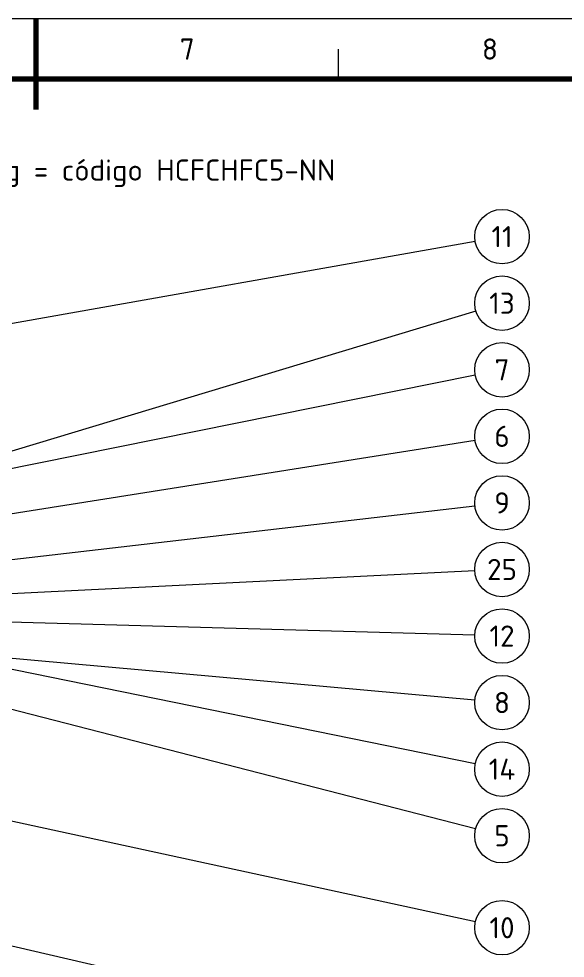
# Model space of a CAD drawing. Header units: millimetres. Extents: x 0 to 594, y 0 to 420.
# Drawn here: x 294.2 to 384.4, y 264.8 to 420 of the extents above; entities that cross this region are included whole.
import ezdxf
from ezdxf.enums import TextEntityAlignment as Align

# ---------------------------------------------------------------- set-up
doc = ezdxf.new("R2010")
doc.units = ezdxf.units.MM
for name, color, linetype, lineweight in [('06-TEXTO', 7, 'CONTINUOUS', 25), ('07-RECUADRO', 7, 'CONTINUOUS', 70), ('08-FINA', 5, 'CONTINUOUS', 18)]:
    doc.layers.add(name, color=color, linetype=linetype, lineweight=lineweight)
doc.styles.add('ISO3098', font='isocpeur.ttf')

msp = doc.modelspace()

# ---------------------------------------------------------------- linework, layer by layer
at = {"layer": '07-RECUADRO'}
msp.add_line((297, 420), (297, 405), dxfattribs=at)
msp.add_lwpolyline([(25, 10), (584, 10), (584, 410), (25, 410)], close=True, dxfattribs=at)
at = {"layer": '08-FINA'}
for p, q in [((347, 410), (347, 415)), ((369.57, 383.21), (236.4, 359.6)), ((369.69, 371.7), (269.56, 341.47)), ((369.59, 361.11), (248.06, 336.63)), ((369.56, 350.3), (248.35, 331.13)), ((369.53, 339.48), (243.54, 324.85)), ((369.51, 328.78), (244.29, 322.6)), ((369.52, 307.4), (226.32, 320.27)), ((369.5, 318.13), (256.62, 321.33)), ((369.64, 286.12), (243.54, 318.6)), ((369.59, 296.9), (286.3, 313.86)), ((369.6, 270.75), (243.79, 298.1)), ((369.62, 249.02), (249.47, 276.87))]:
    msp.add_line(p, q, dxfattribs=at)
msp.add_lwpolyline([(0, 0), (594, 0), (594, 420), (0, 420)], close=True, dxfattribs=at)
for centre in [(374, 384), (374, 373), (374, 362), (374, 351), (374, 340), (374, 329), (374, 318), (374, 307), (374, 296), (374, 285), (374, 269.8)]:
    msp.add_circle(centre, 4.5, dxfattribs=at)

# ---------------------------------------------------------------- texts
at = {"layer": '06-TEXTO', "style": 'ISO3098'}
for s, p in [('7', (322, 415)), ('8', (372, 415)), ('Isometría explosionada por subconjunto, escala 1:2. Globo = posición del plano FL_MAT_HCFC-HFC_5kg = código HCFCHFC5-NN', (208.5, 395)), ('11', (374, 384)), ('13', (374, 373)), ('7', (374, 362)), ('6', (374, 351)), ('9', (374, 340)), ('25', (374, 329)), ('12', (374, 318)), ('8', (374, 307)), ('14', (374, 296)), ('5', (374, 285)), ('10', (374, 269.8))]:
    msp.add_text(s, height=3.5, dxfattribs=at).set_placement(p, align=Align.MIDDLE_CENTER)

doc.saveas('drawing.dxf')
